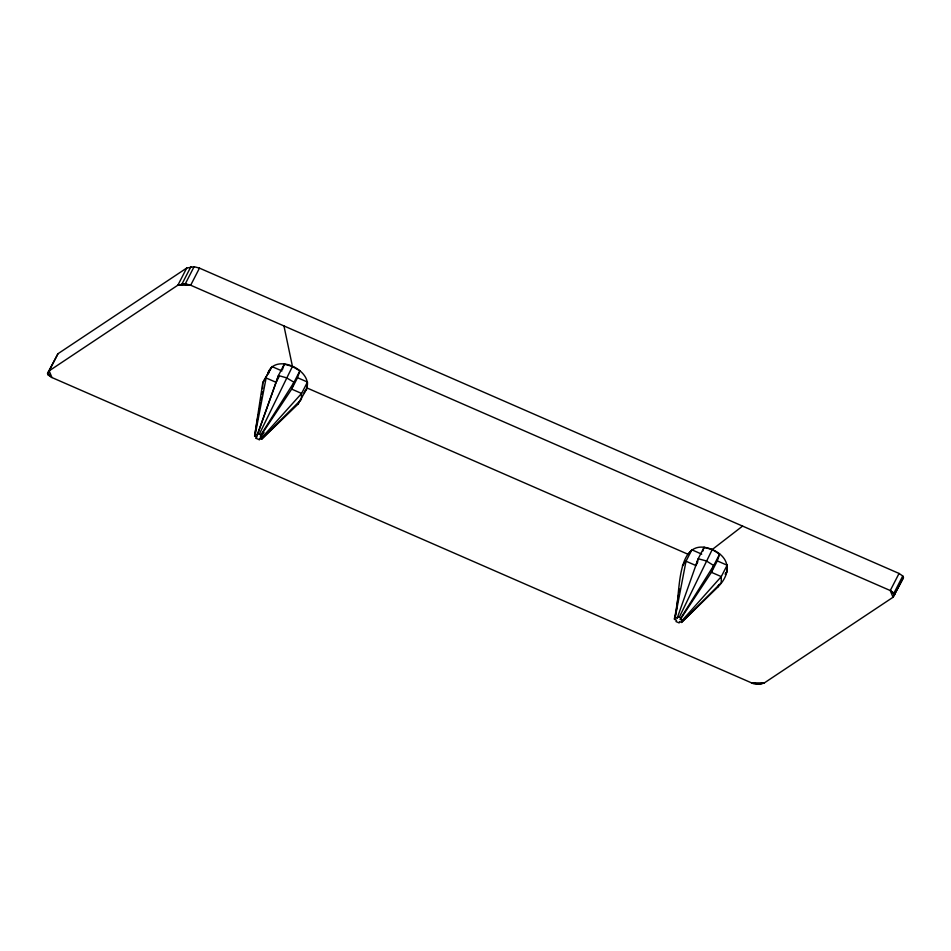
<?xml version="1.0" encoding="UTF-8"?>
<svg xmlns="http://www.w3.org/2000/svg" width="951" height="951" viewBox="0 0 951 951"><rect width="100%" height="100%" fill="white"/><g stroke="black" fill="none" stroke-linecap="round" stroke-linejoin="round"><path stroke-width="1.43" d="M674.509 619.363L674.509 618.138C681.463 599.653 673.249 533.725 712.24 549.535C730.38 557.441 731.711 573.334 717.648 587.254L681.558 622.441L679.585 621.574L679.133 622.929L676.018 621.574L676.482 620.218L674.509 619.363L678.562 594.898M681.558 622.441L682.295 620.314L721.286 576.615L727.146 565.215L717.28 560.912L719.586 554.16L712.24 549.535L704.037 547.372L698.189 558.772L677.207 618.091L675.234 617.235L674.509 618.138M725.28 574.475L727.123 571.325L727.146 565.215M261.073 437.401L259.254 439.683L256.14 438.34L256.604 436.973L254.618 436.105L262.797 382.635L271.986 366.575L281.983 370.938M262.571 388.65L262.797 382.635L271.986 366.575M259.254 439.683L259.718 438.328L261.715 439.196L262.428 437.068L301.586 393.441L307.446 382.04L297.532 377.713L299.862 370.878L292.444 366.444L284.301 364.15L278.441 375.55L257.329 434.845L255.332 433.977L266.125 377.975L276.123 382.338L257.329 434.845M268.562 373.636L268.657 371.235M307.446 382.04L307.221 388.056L298.032 404.127L261.715 439.196M679.038 592.009L679.513 589.133M254.618 436.105L258.232 414.529M258.72 411.664L259.207 408.787M259.682 405.911L260.17 403.034M260.645 400.157L261.133 397.28M261.608 394.403L262.096 391.527M675.234 617.235L686.016 561.221L691.876 549.821L701.731 554.124M48.239 375.015L49.179 370.831L57.963 353.736L186.693 268.063L194.099 266.708L199.472 268.123L899.052 573.453L902.761 575.985L903.45 577.661L893.037 597.264L764.307 682.937L760.087 684.316L753.477 683.721L51.948 377.547L48.239 375.015L47.55 373.339L57.963 353.736M49.179 370.831L51.948 377.547L47.55 373.339L49.179 370.831L177.908 285.157L185.314 283.802L190.687 285.229L890.267 590.547L893.037 597.264L893.976 593.079L902.761 575.985M282.447 369.57L284.301 364.15M262.428 437.068L260.443 436.2L260.907 434.833L294.014 382.278L299.862 370.878M677.207 618.091L677.671 616.735L679.311 617.175L680.773 618.102L680.322 619.446L682.295 620.314M682.402 565.762L686.016 561.221L695.882 565.524L698.189 558.772L706.379 560.935L713.726 565.56L711.419 572.312L680.322 619.446M702.658 551.425L704.037 547.372M256.14 438.34L257.139 435.594M268.158 372.471C276.967 350.824 319.774 374.468 303.892 392.727M679.311 617.175L712.24 549.535L742.576 526.093M257.792 433.49L259.421 433.941L292.444 366.444L283.957 325.931M199.472 268.123L190.687 285.229L177.908 285.157L186.693 268.063M190.913 266.684L182.116 283.778L190.687 285.229M194.099 266.708L185.314 283.802L177.908 285.157M279.38 376.002L276.123 382.338L278.441 375.55L286.584 377.844L294.014 382.278L291.672 389.114L260.443 436.2M297.532 377.713L291.672 389.114L301.586 393.441L301.36 399.456L262.381 438.268M298.032 404.127L299.981 400.323M695.882 565.524L697.832 561.732M719.586 554.16L713.726 565.56L680.773 618.102M717.28 560.912L711.419 572.312L721.286 576.615L721.262 582.725L682.283 621.526M717.648 587.254L718.944 584.722M890.267 590.547L893.976 593.079L894.665 594.767L890.267 590.547L899.052 573.453M893.037 597.264L903.45 577.661M254.666 434.904L255.332 433.977M304.724 391.562L307.221 388.056L688.251 554.362L691.876 549.821M261.43 435.986L264.009 432.491M725.316 573.596L727.123 571.325M756.901 684.292L764.307 682.937L751.528 682.877L760.087 684.316M259.421 433.941L260.907 434.833"/></g></svg>
